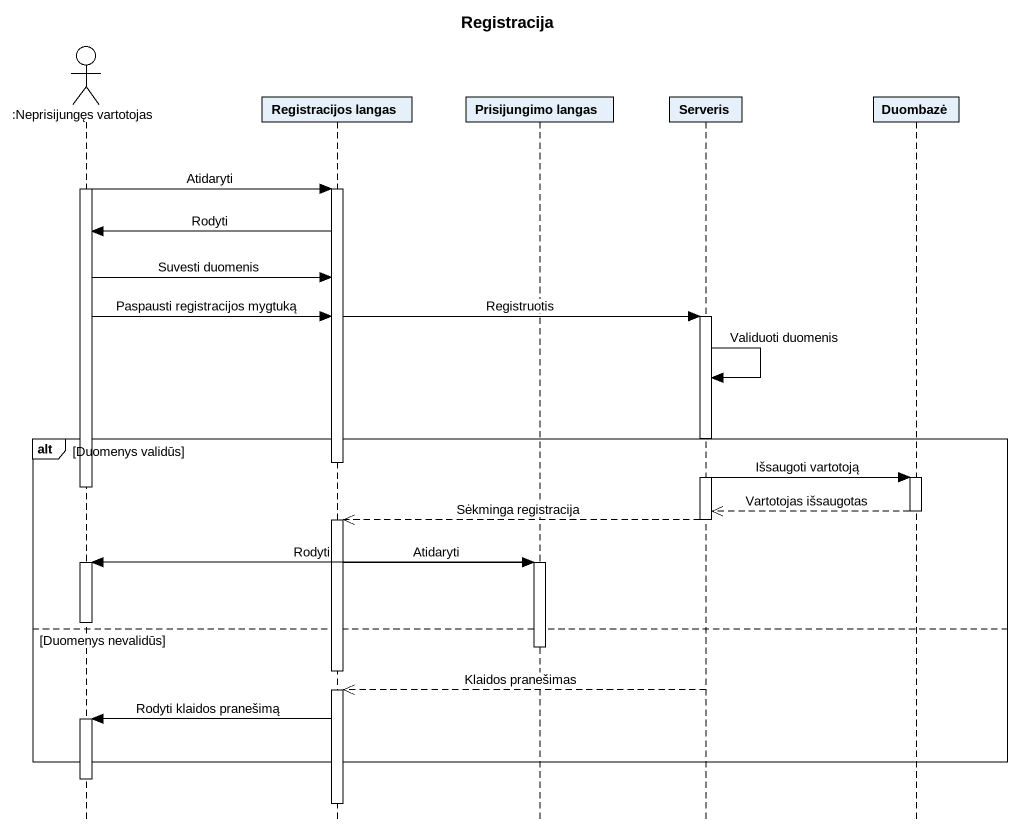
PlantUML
@startuml
title Registracija
hide footbox
actor ":Neprisijungęs vartotojas" as Neprisijungęs_vartotojas
participant "Registracijos langas" as Registracijos_langas
participant "Prisijungimo langas" as Prisijungimo_langas
participant Serveris
participant Duombazė

activate Neprisijungęs_vartotojas
Neprisijungęs_vartotojas -> Registracijos_langas : Atidaryti
activate Registracijos_langas
Registracijos_langas -> Neprisijungęs_vartotojas : Rodyti
Neprisijungęs_vartotojas -> Registracijos_langas : Suvesti duomenis
Neprisijungęs_vartotojas -> Registracijos_langas : Paspausti registracijos mygtuką
Registracijos_langas -> Serveris : Registruotis
activate Serveris
Serveris -> Serveris : Validuoti duomenis
alt Duomenys validūs
  deactivate Registracijos_langas
  Serveris -> Duombazė : Išsaugoti vartotoją
  activate Duombazė
  deactivate Neprisijungęs_vartotojas
  Duombazė -->> Serveris : Vartotojas išsaugotas
  deactivate Duombazė
  Serveris -->> Registracijos_langas : Sėkminga registracija
  deactivate Serveris
  activate Registracijos_langas
  Registracijos_langas -> Prisijungimo_langas : Atidaryti
  Prisijungimo_langas -> Neprisijungęs_vartotojas : Rodyti
  activate Neprisijungęs_vartotojas
  activate Prisijungimo_langas
  deactivate Neprisijungęs_vartotojas
else Duomenys nevalidūs
  deactivate Prisijungimo_langas
  deactivate Registracijos_langas
  Serveris -->> Registracijos_langas : Klaidos pranešimas
  activate Registracijos_langas
  Registracijos_langas -> Neprisijungęs_vartotojas : Rodyti klaidos pranešimą
  activate Neprisijungęs_vartotojas
end
deactivate Neprisijungęs_vartotojas
deactivate Registracijos_langas
@enduml
